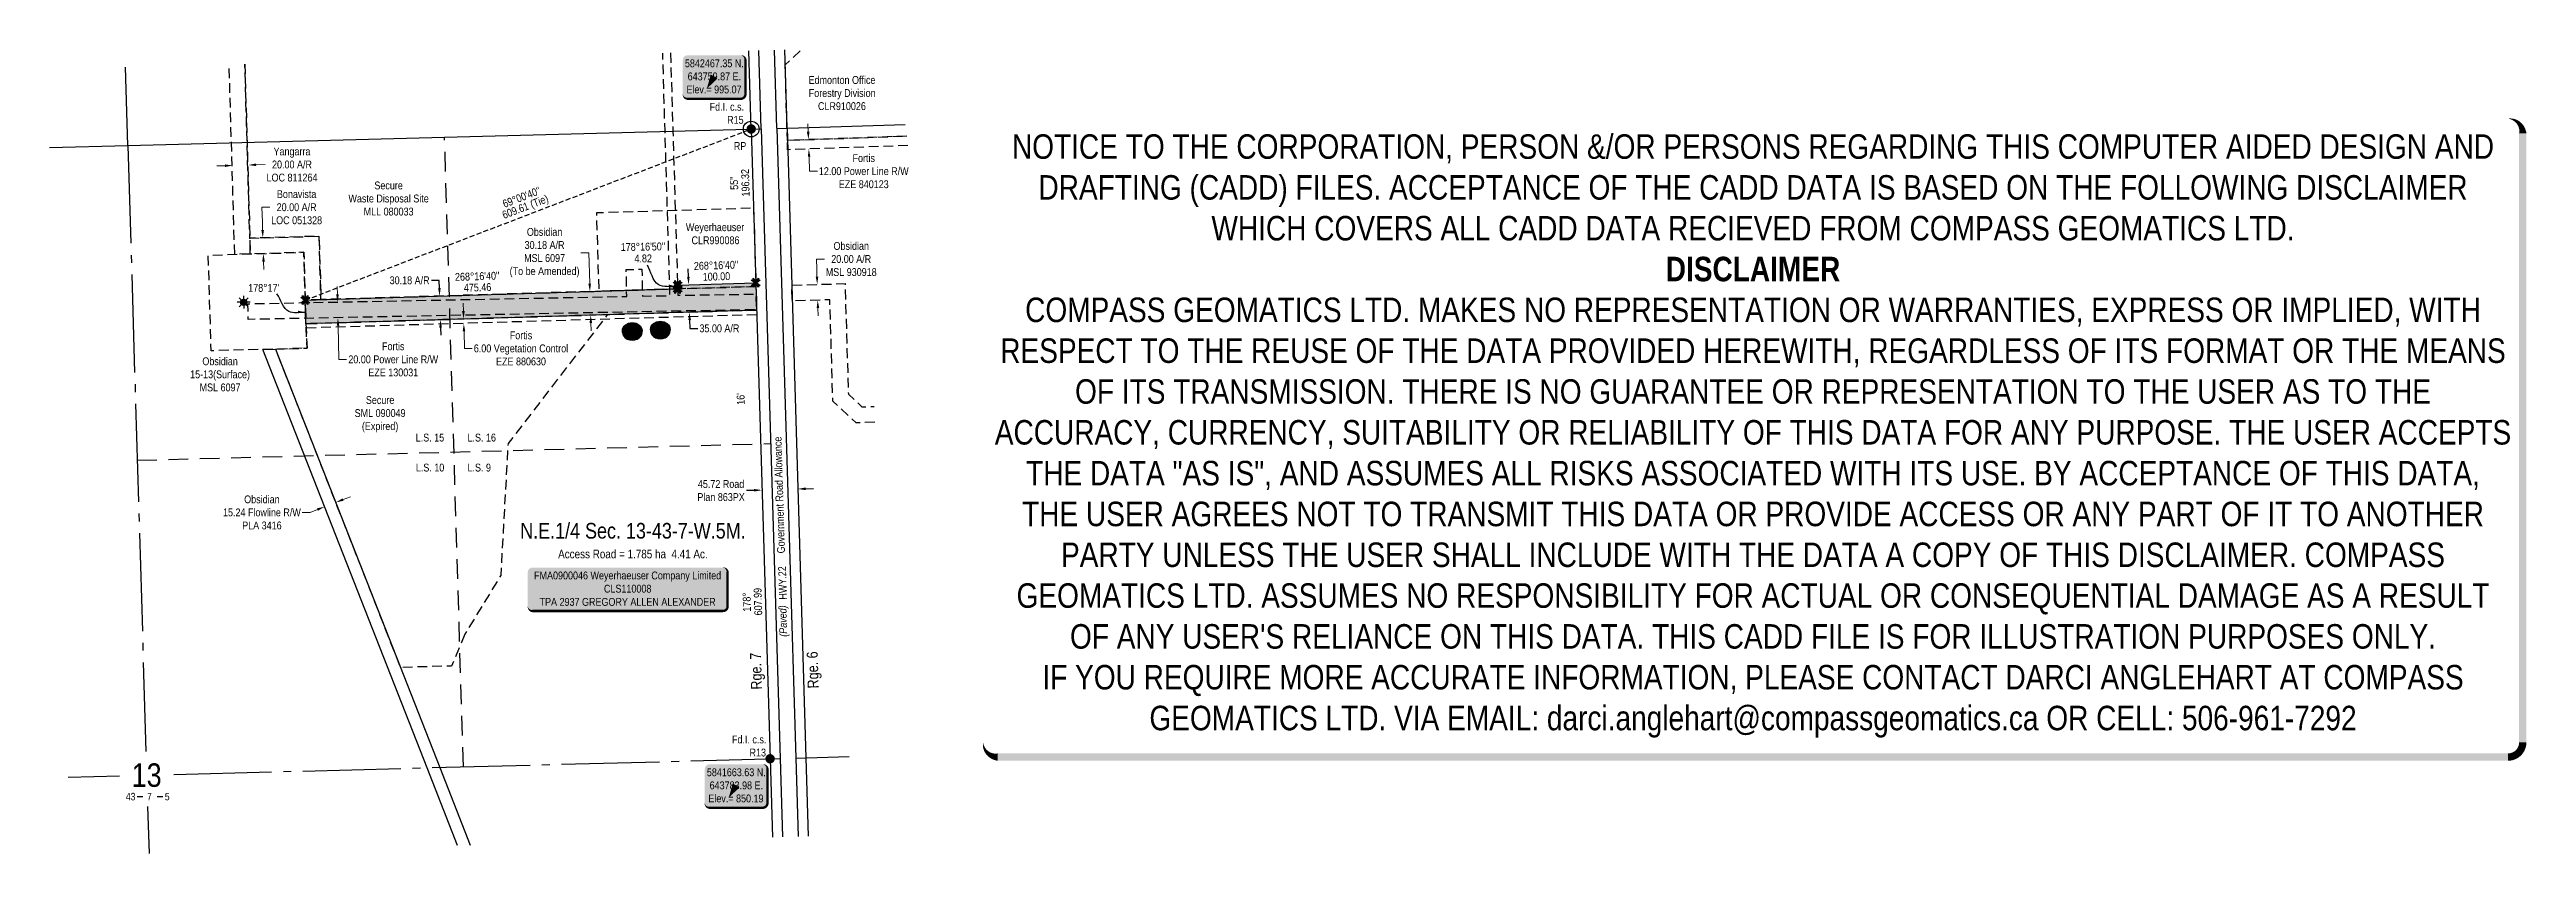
# Model space of a CAD drawing. Extents: x 642865 to 646025, y 5841543 to 5842569.
import ezdxf
from ezdxf.enums import TextEntityAlignment as Align

# ---------------------------------------------------------------- set-up
doc = ezdxf.new("R2010")
doc.units = 0
doc.header["$LTSCALE"] = 5
doc.header["$PDSIZE"] = 0.5
for name, pattern in [('foc-ACCESSROAD', [3.75, 2.5, -1.25]), ('foc-FLOWLINE', [3.75, 2.5, -1.25]), ('foc-LSD', [8, 5, -3]), ('foc-QUARTERLINE', [33, 25, -3, 2, -3]), ('foc-TIELINE', [1.875, 1.25, -0.625])]:
    doc.linetypes.add(name, pattern=pattern)
doc.layers.get('Defpoints').update_dxf_attribs({"color": 9})
for name, color, linetype in [('10', 1, 'Continuous'), ('35', 37, 'Continuous'), ('9', 3, 'Continuous'), ('AS-SURFACE IMPACT', 7, 'Continuous'), ('C-AR', 13, 'foc-ACCESSROAD'), ('C-RW', 13, 'Continuous'), ('C-SYMBOL', 7, 'Continuous'), ('C-WS', 13, 'foc-ACCESSROAD'), ('C-WS-S', 13, 'Continuous'), ('D-TXT', 6, 'Continuous'), ('DETAIL-T', 7, 'Continuous'), ('F-AR', 190, 'foc-ACCESSROAD'), ('F-EZE', 190, 'foc-FLOWLINE'), ('F-WS', 190, 'foc-ACCESSROAD'), ('L-AREAREQUIRED', 7, 'Continuous'), ('L-BD', 7, 'Continuous'), ('L-MON', 1, 'Continuous'), ('L-QSEC', 8, 'foc-QUARTERLINE'), ('L-ROAD-T', 7, 'Continuous'), ('L-SEC', 7, 'Continuous'), ('L-SECLBL', 7, 'Continuous'), ('L-SECTION-LSD', 7, 'foc-LSD'), ('L-TIE', 7, 'foc-TIELINE'), ('L-TITLEDB', 4, 'Continuous'), ('L-TITLEDB-T', 4, 'Continuous'), ('P-CROSSINGS', 250, 'Continuous'), ('P-PROPOSED', 10, 'Continuous'), ('P-PROPOSED-H', 21, 'Continuous'), ('P-TXT', 4, 'Continuous')]:
    doc.layers.add(name, color=color, linetype=linetype)
for name, color, linetype, lineweight in [('C-AR-T', 13, 'Continuous', 9), ('C-RW-T', 13, 'Continuous', 9), ('C-WS-T', 13, 'Continuous', 9), ('F-AR-T', 190, 'Continuous', 9), ('F-EZE-T', 190, 'Continuous', 9), ('F-WS-T', 190, 'Continuous', 9), ('T-TEXT', 48, 'Continuous', 18)]:
    doc.layers.add(name, color=color, linetype=linetype, lineweight=lineweight)
doc.layers.add('DISCLAIMER', color=7, linetype='Continuous', plot=False)
doc.styles.add('100L', font='ARIALN.TTF', dxfattribs={"height": 11})
doc.styles.add('175L', font='ARIALN.TTF', dxfattribs={"height": 20})
doc.styles.add('80', font='ARIALN.TTF', dxfattribs={"height": 10})
doc.styles.add('80CG', font='ARIALN.TTF', dxfattribs={"height": 10})
doc.styles.add('80L', font='ARIALN.TTF', dxfattribs={"height": 10})
doc.styles.add('80LS', font='ARIALNI.TTF', dxfattribs={"height": 10})
doc.styles.add('Crossing', font='ARIALN.TTF', dxfattribs={"height": 10})
doc.styles.add('SIMPLEX', font='ARIALN.TTF')
doc.dimstyles.new('Compass 5 000', dxfattribs={"dimscale": 5, "dimtxt": 9, "dimasz": 2, "dimexe": 0.2, "dimexo": 0.0625, "dimgap": 0.5, "dimtad": 0, "dimtih": 1, "dimtoh": 1, "dimzin": 0, "dimdsep": 46, "dimtxsty": '80CG', "dimcen": 0.1, "dimse1": 1, "dimse2": 1, "dimclrd": 256, "dimclrt": 256, "dimaunit": 1, "dimadec": 4, "dimazin": 0, "dimtfac": 0.06, "dimtofl": 0, "dimtmove": 0, "dimatfit": 1, "dimfxl": 0.2, "dimtolj": 1, "dimtzin": 0, "dimlwd": -1, "dimarcsym": 0})

# ---------------------------------------------------------------- blocks, each defined once
blk = doc.blocks.new('L-SECLBL')
at = {"layer": '9', "color": 7}
for p, q in [((-5.1, -27.8), (-12.3, -27.8)), ((20.7, -27.8), (13.5, -27.8))]:
    blk.add_line(p, q, dxfattribs=at)
at = {"layer": '10', "color": 2, "style": 'SIMPLEX'}
blk.add_attdef('SEC', text='', height=30, dxfattribs=at).set_placement((0, 0), align=Align.MIDDLE)
at = {"layer": '10', "color": 5, "style": '80L'}
blk.add_attdef('TWP', text='', height=9.5, dxfattribs=at).set_placement((-14.4, -27.4), align=Align.MIDDLE_RIGHT)
blk.add_attdef('RGE', text='', height=9.5, dxfattribs=at).set_placement((3.6, -27.4), align=Align.MIDDLE_CENTER)
blk.add_attdef('MER', text='', height=9.5, dxfattribs=at).set_placement((23.2, -27.4), align=Align.MIDDLE_LEFT)
blk = doc.blocks.new('*U595')
h = blk.add_hatch(color=255)
edge = h.paths.add_edge_path()
edge.add_line((-121.5, -28.5), (121.5, -28.5))
edge.add_arc((121.5, -22.5), 6, 270, 360)
edge.add_line((127.5, -22.5), (127.5, 21))
edge.add_arc((121.5, 21), 6, 0, 90)
edge.add_line((121.5, 27), (-121.5, 27))
edge.add_arc((-121.5, 21), 6, 90, 180)
edge.add_line((-127.5, 21), (-127.5, -22.5))
edge.add_arc((-121.5, -22.5), 6, 180, 270)
at = {"color": 44, "flags": 128}
blk.add_lwpolyline([(-121.5, -28.5, 3, 3, 0), (121.5, -28.5, 3, 3, 0.414214), (127.5, -22.5, 3, 3, 0), (127.5, 21, 3, 0, 0.414214), (121.5, 27, 0, 0, 0), (-121.5, 27, 0, 0, 0.414214), (-127.5, 21, 0, 0, 0), (-127.5, -22.5, 0, 3, 0.414214)], format="xyseb", close=True, dxfattribs=at)
at = {"color": 44, "style": '80'}
blk.add_attdef('ENTER_TEXT_001', (-36, -5), '', height=10, dxfattribs=at)
blk = doc.blocks.new('*D590')
at = {"layer": 'Defpoints', "color": 0, "transparency": 16777216}
for p in [(643396.6, 5842249.4), (643232.5, 5842226.2), (643397, 5842229.4)]:
    blk.add_point(p, dxfattribs=at)
at = {"layer": 'F-EZE-T', "transparency": 16777216}
for p, q in [((643231.9, 5842256.2), (643231.7, 5842266.2)), ((643232.7, 5842216.2), (643233.5, 5842173.3)), ((643233.5, 5842173.3), (643243.5, 5842173.3))]:
    blk.add_line(p, q, dxfattribs=at)
for points in [[(643233.6, 5842256.2), (643230.2, 5842256.2), (643232.1, 5842246.2)], [(643234.3, 5842216.2), (643231, 5842216.2), (643232.5, 5842226.2)]]:
    blk.add_solid(points, dxfattribs=at)
at = {"layer": 'F-EZE-T', "transparency": 16777216, "insert": (643303.1, 5842173.3), "char_height": 10, "attachment_point": 5, "style": '80CG'}
blk.add_mtext('\\A1;Fortis\\P20.00 Power Line R/W\\PEZE 130031', dxfattribs=at)
blk = doc.blocks.new('*D591')
at = {"layer": 'Defpoints', "color": 0, "transparency": 16777216}
for p in [(643393.1, 5842219.1), (643621.5, 5842231.9), (643621.7, 5842225.9)]:
    blk.add_point(p, dxfattribs=at)
at = {"layer": 'F-EZE-T', "transparency": 16777216}
for p, q in [((643392.6, 5842235), (643392.3, 5842245)), ((643393.4, 5842209.1), (643394, 5842187.3)), ((643394, 5842187.3), (643404, 5842187.3))]:
    blk.add_line(p, q, dxfattribs=at)
for points in [[(643394.3, 5842235.1), (643390.9, 5842235), (643392.9, 5842225)], [(643395, 5842209.1), (643391.7, 5842209), (643393.1, 5842219.1)]]:
    blk.add_solid(points, dxfattribs=at)
at = {"layer": 'F-EZE-T', "transparency": 16777216, "insert": (643466.1, 5842187.3), "char_height": 10, "attachment_point": 5, "style": '80CG'}
blk.add_mtext('\\A1;Fortis\\P6.00 Vegetation Control\\PEZE 880630', dxfattribs=at)
blk = doc.blocks.new('*D592')
at = {"layer": 'Defpoints', "color": 0, "transparency": 16777216}
for p in [(643136.7, 5842328.5), (643151.3, 5842329), (643151.9, 5842308.5)]:
    blk.add_point(p, dxfattribs=at)
at = {"layer": 'F-AR-T', "transparency": 16777216}
for p, q in [((643145.5, 5842367.5), (643135.5, 5842367.5)), ((643135.5, 5842367.5), (643136.1, 5842348.5)), ((643136.4, 5842338.5), (643136.1, 5842348.5)), ((643137.6, 5842298.1), (643137.9, 5842288.1))]:
    blk.add_line(p, q, dxfattribs=at)
for points in [[(643138.1, 5842338.6), (643134.7, 5842338.5), (643136.7, 5842328.5)], [(643139.3, 5842298.1), (643135.9, 5842298), (643137.3, 5842308.1)]]:
    blk.add_solid(points, dxfattribs=at)
at = {"layer": 'F-AR-T', "transparency": 16777216, "insert": (643179.8, 5842367.5), "char_height": 10, "attachment_point": 5, "style": '80CG'}
blk.add_mtext('\\A1;Bonavista\\P20.00 A/R\\PLOC 051328', dxfattribs=at)
blk = doc.blocks.new('*D593')
at = {"layer": 'Defpoints', "color": 0, "transparency": 16777216}
for p in [(643098.2, 5842420.8), (643099, 5842393.2), (643119, 5842393.8)]:
    blk.add_point(p, dxfattribs=at)
at = {"layer": 'F-AR-T', "transparency": 16777216}
for p, q in [((643088.2, 5842420.5), (643078.2, 5842420.2)), ((643128.2, 5842421.7), (643139.6, 5842422))]:
    blk.add_line(p, q, dxfattribs=at)
for points in [[(643088.2, 5842422.2), (643088.3, 5842418.8), (643098.2, 5842420.8)], [(643128.1, 5842423.3), (643128.2, 5842420), (643118.2, 5842421.4)]]:
    blk.add_solid(points, dxfattribs=at)
at = {"layer": 'F-AR-T', "transparency": 16777216, "insert": (643173.9, 5842422), "char_height": 10, "attachment_point": 5, "style": '80CG'}
blk.add_mtext('\\A1;Yangarra\\P20.00 A/R\\PLOC 811264', dxfattribs=at)
blk = doc.blocks.new('*D594')
at = {"layer": 'C-RW-T', "transparency": 16777216}
for p, q in [((643239.1, 5841994.5), (643248.4, 5841998.1)), ((643197, 5841978), (643187, 5841978)), ((643206.3, 5841981.6), (643197, 5841978))]:
    blk.add_line(p, q, dxfattribs=at)
for points in [[(643205.7, 5841983.2), (643206.9, 5841980.1), (643215.6, 5841985.3)], [(643238.5, 5841996), (643239.7, 5841992.9), (643229.8, 5841990.8)]]:
    blk.add_solid(points, dxfattribs=at)
at = {"layer": 'Defpoints', "color": 0, "transparency": 16777216}
for p in [(643215.6, 5841985.3), (643231.9, 5841985.5), (643217.7, 5841979.9)]:
    blk.add_point(p, dxfattribs=at)
at = {"layer": 'C-RW-T', "transparency": 16777216, "insert": (643135.5, 5841978), "char_height": 10, "attachment_point": 5, "style": '80CG'}
blk.add_mtext('\\A1;Obsidian\\P15.24 Flowline R/W\\PPLA 3416', dxfattribs=at)
blk = doc.blocks.new('*D599')
at = {"layer": 'C-AR-T', "transparency": 16777216}
for p, q in [((643853.2, 5842301.4), (643843.2, 5842301.4)), ((643843.2, 5842301.4), (643843.5, 5842289)), ((643843.8, 5842279), (643843.5, 5842289)), ((643845, 5842239), (643845.3, 5842229))]:
    blk.add_line(p, q, dxfattribs=at)
for points in [[(643845.5, 5842279), (643842.2, 5842278.9), (643844.1, 5842269)], [(643846.7, 5842239), (643843.4, 5842238.9), (643844.7, 5842249)]]:
    blk.add_solid(points, dxfattribs=at)
at = {"layer": 'Defpoints', "color": 0, "transparency": 16777216}
for p in [(643844.1, 5842269), (643846.3, 5842269), (643846.9, 5842249)]:
    blk.add_point(p, dxfattribs=at)
at = {"layer": 'C-AR-T', "transparency": 16777216, "insert": (643887.5, 5842301.4), "char_height": 10, "attachment_point": 5, "style": '80CG'}
blk.add_mtext('\\A1;Obsidian\\P20.00 A/R\\PMSL 930918', dxfattribs=at)
blk = doc.blocks.new('*D600')
at = {"layer": 'Defpoints', "color": 0, "transparency": 16777216}
for p in [(643833.4, 5842442), (643879, 5842455.6), (643879.4, 5842443.6)]:
    blk.add_point(p, dxfattribs=at)
at = {"layer": 'F-EZE-T', "transparency": 16777216}
for p, q in [((643832.6, 5842463.9), (643832.2, 5842473.9)), ((643833.7, 5842432), (643834.4, 5842413.5)), ((643834.4, 5842413.5), (643844.4, 5842413.5))]:
    blk.add_line(p, q, dxfattribs=at)
for points in [[(643834.3, 5842464), (643830.9, 5842463.9), (643832.9, 5842454)], [(643835.4, 5842432), (643832.1, 5842431.9), (643833.4, 5842442)]]:
    blk.add_solid(points, dxfattribs=at)
at = {"layer": 'F-EZE-T', "transparency": 16777216, "insert": (643903.5, 5842413.5), "char_height": 10, "attachment_point": 5, "style": '80CG'}
blk.add_mtext('\\A1;Fortis\\P12.00 Power Line R/W\\PEZE 840123', dxfattribs=at)
blk = doc.blocks.new('xing2')
h = blk.add_hatch(color=50)
h.dxf.hatch_style = 1
edge = h.paths.add_edge_path()
edge.add_ellipse((0, 0), major_axis=(-12.5, 0), ratio=0.816297, start_angle=0, end_angle=360)
h = blk.add_hatch(color=250)
h.dxf.hatch_style = 1
edge = h.paths.add_edge_path()
edge.add_ellipse((0, -2), major_axis=(-12.5, 0), ratio=0.816297, start_angle=0, end_angle=180)
edge.add_line((12.5, -2), (12.5, 0))
edge.add_ellipse((0, 0), major_axis=(-12.5, 0), ratio=0.816297, start_angle=0, end_angle=180, ccw=False)
edge.add_line((-12.5, 0), (-12.5, -2))
at = {"color": 250}
blk.add_ellipse((0, 0), major_axis=(-12.5, 0), ratio=0.816297, dxfattribs=at)
blk.add_ellipse((0, -2), major_axis=(-12.5, 0), ratio=0.816297, start_param=0, end_param=3.141593, dxfattribs=at)
at = {"color": 250, "style": 'Crossing'}
blk.add_attdef('CROSSING', text='', height=9, dxfattribs=at).set_placement((0.1, 0), align=Align.MIDDLE_CENTER)
at = {"color": 250, "style": 'Crossing', "flags": 1}
for tag, p in [('DESCRIPTION', (0.1, -25.8)), ('OWNER', (0.1, -12.5)), ('LOCATION', (0.1, -39.3)), ('DWG_REF', (0.1, -52.8))]:
    blk.add_attdef(tag, text='', height=9, dxfattribs=at).set_placement(p, align=Align.MIDDLE_CENTER)
blk = doc.blocks.new('*D601')
at = {"layer": 'Defpoints', "color": 0, "transparency": 16777216}
for p in [(643694.5, 5842269.1), (643681, 5842233.7), (643695.5, 5842234.1)]:
    blk.add_point(p, dxfattribs=at)
at = {"layer": 'P-TXT', "transparency": 16777216}
for p, q in [((643679.7, 5842278.7), (643679.4, 5842288.7)), ((643681.3, 5842223.7), (643681.7, 5842212.9)), ((643681.7, 5842212.9), (643691.7, 5842212.9))]:
    blk.add_line(p, q, dxfattribs=at)
for points in [[(643681.3, 5842278.7), (643678, 5842278.6), (643680, 5842268.7)], [(643683, 5842223.8), (643679.7, 5842223.7), (643681, 5842233.7)]]:
    blk.add_solid(points, dxfattribs=at)
at = {"layer": 'P-TXT', "transparency": 16777216, "insert": (643719.3, 5842212.9), "char_height": 10, "attachment_point": 5, "style": '80CG'}
blk.add_mtext('\\A1;35.00 A/R', dxfattribs=at)
blk = doc.blocks.new('GAS')
h = blk.add_hatch(color=255)
h.dxf.hatch_style = 1
edge = h.paths.add_edge_path()
edge.add_arc((0, 0), 0.9, 0, 360)
for p, q in [((-0.81, 0), (-1.62, 0)), ((-0.57, 0.57), (-1.14, 1.14)), ((0, 0.81), (0, 1.62)), ((0.57, 0.57), (1.14, 1.14)), ((1.62, 0), (0.81, 0)), ((-0.57, -0.57), (-1.14, -1.14)), ((0, -0.81), (0, -1.62)), ((1.14, -1.14), (0.57, -0.57))]:
    blk.add_line(p, q)
blk.add_circle((0, 0), 0.8)
blk = doc.blocks.new('*U611')
h = blk.add_hatch(color=254)
edge = h.paths.add_edge_path()
edge.add_line((-34, -28.5), (34, -28.5))
edge.add_arc((34, -22.5), 6, 270, 360)
edge.add_line((40, -22.5), (40, 21))
edge.add_arc((34, 21), 6, 0, 90)
edge.add_line((34, 27), (-34, 27))
edge.add_arc((-34, 21), 6, 90, 180)
edge.add_line((-40, 21), (-40, -22.5))
edge.add_arc((-34, -22.5), 6, 180, 270)
at = {"color": 1, "flags": 128}
blk.add_lwpolyline([(-34, -28.5, 3, 3, 0), (34, -28.5, 3, 3, 0.414214), (40, -22.5, 3, 3, 0), (40, 21, 3, 0, 0.414214), (34, 27, 0, 0, 0), (-34, 27, 0, 0, 0.414214), (-40, 21, 0, 0, 0), (-40, -22.5, 0, 3, 0.414214)], format="xyseb", close=True, dxfattribs=at)
blk.add_lwpolyline([(-9.3, -15.6, 0, 10, 0), (0, 0, 5, 5, 0)], format="xyseb", dxfattribs=at)
at = {"color": 1, "style": '80'}
blk.add_attdef('ENTER_TEXT_001', (-36, -5), '', height=10, dxfattribs=at)
blk = doc.blocks.new('*U612')
at = {"layer": '35', "color": 3}
blk.add_circle((0, 0), 10, dxfattribs=at)
at = {"layer": '35', "color": 3, "style": '80'}
blk.add_attdef('RP_001', (-22.2, -26.7), '', height=10, dxfattribs=at)
blk = doc.blocks.new('fdia')
at = {"color": 255, "const_width": 1}
blk.add_lwpolyline([(-0.5, 0, 1), (0.5, 0, 1)], format="xyb", close=True, dxfattribs=at)
blk = doc.blocks.new('Fdiaa')
blk.add_blockref('fdia', (0, 0))
blk = doc.blocks.new('fdib')
at = {"color": 1, "const_width": 1.6}
blk.add_lwpolyline([(-0.4, 0, 1), (0.4, 0, 1)], format="xyb", close=True, dxfattribs=at)
at = {"color": 1}
blk.add_circle((0, 0), 0.8, dxfattribs=at)
blk = doc.blocks.new('Fdibb')
blk.add_blockref('fdib', (0, 0))
blk = doc.blocks.new('fdicc')
for name in ['Fdibb', 'Fdiaa']:
    blk.add_blockref(name, (0, 0))
blk = doc.blocks.new('FDI')
blk.add_blockref('fdicc', (0, 0))
blk = doc.blocks.new('*D613')
at = {"layer": 'Defpoints', "color": 0, "transparency": 16777216}
for p in [(643773.5, 5842013), (643773.7, 5842006.5), (643819.2, 5842014.4)]:
    blk.add_point(p, dxfattribs=at)
at = {"layer": 'L-TITLEDB-T', "transparency": 16777216}
for p, q in [((643763.7, 5842006.2), (643753.7, 5842005.9)), ((643829.4, 5842008.2), (643839.4, 5842008.5))]:
    blk.add_line(p, q, dxfattribs=at)
for points in [[(643763.6, 5842007.9), (643763.7, 5842004.6), (643773.7, 5842006.5)], [(643829.3, 5842009.9), (643829.4, 5842006.5), (643819.4, 5842007.9)]]:
    blk.add_solid(points, dxfattribs=at)
at = {"layer": 'L-TITLEDB-T', "transparency": 16777216, "insert": (643721.4, 5842005.9), "char_height": 10, "attachment_point": 5, "style": '80CG'}
blk.add_mtext('\\A1;45.72 Road\\PPlan 863PX', dxfattribs=at)
blk = doc.blocks.new('TEMP')
h = blk.add_hatch(color=255)
h.dxf.hatch_style = 1
h.paths.add_polyline_path([(0, 0.25), (-0.67, 1.15), (-0.67, 0.67), (-1.15, 0.67), (-0.25, 0), (-1.15, -0.67), (-0.67, -0.67), (-0.67, -1.15), (0, -0.25), (0.67, -1.15), (0.67, -0.67), (1.15, -0.67), (0.25, 0), (1.15, 0.67), (0.67, 0.67), (0.67, 1.15)])
h.paths.add_polyline_path([(0.57, 0.85), (0.57, 0.57), (0.85, 0.57), (0.08, 0), (0.85, -0.57), (0.57, -0.57), (0.57, -0.85), (0, -0.08), (-0.57, -0.85), (-0.57, -0.57), (-0.85, -0.57), (-0.08, 0), (-0.85, 0.57), (-0.57, 0.57), (-0.57, 0.85), (0, 0.08)], flags=16)
h = blk.add_hatch(color=1)
h.dxf.hatch_style = 1
h.paths.add_polyline_path([(0, 0.08), (-0.57, 0.85), (-0.57, 0.57), (-0.85, 0.57), (-0.08, 0), (-0.85, -0.57), (-0.57, -0.57), (-0.57, -0.85), (0, -0.08), (0.57, -0.85), (0.57, -0.57), (0.85, -0.57), (0.08, 0), (0.85, 0.57), (0.57, 0.57), (0.57, 0.85)])
at = {"color": 1}
for p, q in [((-0.08, 0), (0.08, 0)), ((0, 0.08), (0, -0.08))]:
    blk.add_line(p, q, dxfattribs=at)
at = {"color": 255, "flags": 128}
blk.add_lwpolyline([(-0.25, 0), (-1.15, 0.67), (-0.67, 0.67), (-0.67, 1.15), (0, 0.25), (0.67, 1.15), (0.67, 0.67), (1.15, 0.67), (0.25, 0), (1.15, -0.67), (0.67, -0.67), (0.67, -1.15), (0, -0.25), (-0.67, -1.15), (-0.67, -0.67), (-1.15, -0.67)], close=True, dxfattribs=at)
at = {"color": 1, "flags": 128}
blk.add_lwpolyline([(-0.08, 0), (-0.85, 0.57), (-0.57, 0.57), (-0.57, 0.85), (0, 0.08), (0.57, 0.85), (0.57, 0.57), (0.85, 0.57), (0.08, 0), (0.85, -0.57), (0.57, -0.57), (0.57, -0.85), (0, -0.08), (-0.57, -0.85), (-0.57, -0.57), (-0.85, -0.57)], close=True, dxfattribs=at)
blk = doc.blocks.new('*D620')
at = {"layer": 'Defpoints', "color": 0, "transparency": 16777216}
for p in [(643353.2, 5842253.9), (643362.3, 5842254.2), (643354.1, 5842223.8)]:
    blk.add_point(p, dxfattribs=at)
at = {"layer": 'P-TXT', "transparency": 16777216}
for p, q in [((643361.7, 5842274.2), (643351.7, 5842274.2)), ((643362, 5842264.2), (643361.7, 5842274.2)), ((643363.5, 5842214.1), (643363.8, 5842204.1))]:
    blk.add_line(p, q, dxfattribs=at)
for points in [[(643363.6, 5842264.3), (643360.3, 5842264.2), (643362.3, 5842254.2)], [(643365.2, 5842214.1), (643361.8, 5842214), (643363.2, 5842224)]]:
    blk.add_solid(points, dxfattribs=at)
at = {"layer": 'P-TXT', "transparency": 16777216, "insert": (643324, 5842274.2), "char_height": 10, "attachment_point": 5, "style": '80CG'}
blk.add_mtext('\\A1;30.18 A/R', dxfattribs=at)
blk = doc.blocks.new('*D621')
at = {"layer": 'C-WS-T', "transparency": 16777216}
for p, q in [((643552.6, 5842309.5), (643542.6, 5842309.5)), ((643553.8, 5842270), (643552.6, 5842309.5)), ((643555.3, 5842219.8), (643555.6, 5842209.8))]:
    blk.add_line(p, q, dxfattribs=at)
for points in [[(643555.4, 5842270), (643552.1, 5842269.9), (643554.1, 5842260)], [(643556.9, 5842219.9), (643553.6, 5842219.8), (643555, 5842229.8)]]:
    blk.add_solid(points, dxfattribs=at)
at = {"layer": 'Defpoints', "color": 0, "transparency": 16777216}
for p in [(643539.6, 5842259.5), (643554.1, 5842260), (643540.5, 5842229.4)]:
    blk.add_point(p, dxfattribs=at)
at = {"layer": 'C-WS-T', "transparency": 16777216, "insert": (643496.2, 5842309.5), "char_height": 10, "attachment_point": 5, "style": '80CG'}
blk.add_mtext('\\A1;Obsidian\\P30.18 A/R\\PMSL 6097\\P(To be Amended)', dxfattribs=at)
blk = doc.blocks.new('Disclaimer_Legal')
at = {"layer": 'DISCLAIMER', "color": 254, "flags": 128}
blk.add_lwpolyline([(-3613, -1105, 37.5, 37.5, 0), (4096, -1105, 37.5, 37.5, 0.414214), (4171, -1030, 37.5, 37.5, 0), (4171, 2079, 37.5, 0, 0.414214), (4096, 2154, 0, 0, 0), (-3613, 2154, 0, 0, 0.414214), (-3688, 2079, 0, 0, 0), (-3688, -1030, 0, 37.5, 0.414214)], format="xyseb", close=True, dxfattribs=at)
at = {"layer": 'DISCLAIMER', "color": 254, "insert": (242, 534), "char_height": 125, "width": 7717.57, "attachment_point": 5, "style": '80'}
blk.add_mtext('NOTICE TO THE CORPORATION, PERSON &/OR PERSONS REGARDING THIS COMPUTER AIDED DESIGN AND DRAFTING (CADD) FILES. ACCEPTANCE OF THE CADD DATA IS BASED ON THE FOLLOWING DISCLAIMER WHICH COVERS ALL CADD DATA RECIEVED FROM COMPASS GEOMATICS LTD.\\P{\\fArial Narrow|b1|i0|c0|p34;DISCLAIMER}\\PCOMPASS GEOMATICS LTD. MAKES NO REPRESENTATION OR WARRANTIES, EXPRESS OR IMPLIED, WITH RESPECT TO THE REUSE OF THE DATA PROVIDED HEREWITH, REGARDLESS OF ITS FORMAT OR THE MEANS OF ITS TRANSMISSION. THERE IS NO GUARANTEE OR REPRESENTATION TO THE USER AS TO THE ACCURACY, CURRENCY, SUITABILITY OR RELIABILITY OF THIS DATA FOR ANY PURPOSE. THE USER ACCEPTS THE DATA "AS IS", AND ASSUMES ALL RISKS ASSOCIATED WITH ITS USE. BY ACCEPTANCE OF THIS DATA, THE USER AGREES NOT TO TRANSMIT THIS DATA OR PROVIDE ACCESS OR ANY PART OF IT TO ANOTHER PARTY UNLESS THE USER SHALL INCLUDE WITH THE DATA A COPY OF THIS DISCLAIMER. COMPASS GEOMATICS LTD. ASSUMES NO RESPONSIBILITY FOR ACTUAL OR CONSEQUENTIAL DAMAGE AS A RESULT OF ANY USER\'S RELIANCE ON THIS DATA. THIS CADD FILE IS FOR ILLUSTRATION PURPOSES ONLY.\\PIF YOU REQUIRE MORE ACCURATE INFORMATION, PLEASE CONTACT DARCI ANGLEHART AT COMPASS GEOMATICS LTD. VIA EMAIL: darci.anglehart@compassgeomatics.ca OR CELL: 506-961-7292', dxfattribs=at)

msp = doc.modelspace()

# ---------------------------------------------------------------- hatches: boundary and pattern name
at = {"layer": 'P-PROPOSED-H'}
h = msp.add_hatch(color=256, dxfattribs=at)
h.dxf.hatch_style = 1
h.paths.add_polyline_path([(643765.755, 5842271.161), (643766.804, 5842236.187), (643191.762, 5842218.894), (643190.855, 5842249.051), (643665.976, 5842263.34), (643665.831, 5842268.156)])

# ---------------------------------------------------------------- linework, layer by layer
at = {"layer": 'C-AR', "flags": 128}
msp.add_lwpolyline([(643917.466, 5842093.258), (643893.604, 5842092.37), (643864.076, 5842119.976), (643860.185, 5842249.444), (643812.177, 5842248.001), (643811.577, 5842267.996), (643879.574, 5842270.036), (643883.817, 5842128.9), (643901.18, 5842112.667), (643916.722, 5842113.245)], dxfattribs=at)
msp.add_lwpolyline([(643190.855, 5842249.051), (643665.976, 5842263.34), (643765.899, 5842266.338), (643766.804, 5842236.187), (643191.762, 5842218.894)], close=True, dxfattribs=at)
at = {"layer": 'C-RW'}
msp.add_lwpolyline([(643385.194, 5841553.059), (643346.33, 5841652.099), (643136.829, 5842186.008), (643153.022, 5842186.492), (643362.546, 5841652.52), (643401.409, 5841553.483)], dxfattribs=at)
at = {"layer": 'C-WS', "flags": 128}
msp.add_lwpolyline([(643191.762, 5842218.894), (643191.928, 5842213.363), (643193.097, 5842187.692), (643153.022, 5842186.492), (643136.829, 5842186.008), (643070.746, 5842184.355), (643067.078, 5842306.299), (643105.81, 5842307.466), (643121.054, 5842307.923), (643189.023, 5842309.968), (643190.84, 5842249.546)], close=True, dxfattribs=at)
at = {"layer": 'F-AR', "flags": 128}
msp.add_lwpolyline([(643113.688, 5842550.305), (643116.593, 5842450.4), (643120.13, 5842328.382), (643120.725, 5842307.91), (643105.482, 5842307.454), (643100.758, 5842307.314), (643096.599, 5842450.144), (643093.698, 5842549.785)], dxfattribs=at)
msp.add_lwpolyline([(643210.841, 5842249.652), (643190.855, 5842249.051), (643189.023, 5842309.968), (643120.725, 5842307.91), (643120.161, 5842327.9), (643208.408, 5842330.554), (643210.841, 5842249.652)], close=True, dxfattribs=at)
at = {"layer": 'F-EZE', "flags": 128}
for points in [[(643656.821, 5842564.423), (643659.933, 5842464.596), (643662.962, 5842363.716), (643665.976, 5842263.34), (643666.223, 5842255.088), (643765.783, 5842256.689), (643766.386, 5842236.707), (643657.332, 5842234.81), (643601.415, 5842233.723), (643118.005, 5842224.327), (643117.616, 5842244.324), (643601.026, 5842253.721), (643600.867, 5842261.909), (643600.359, 5842288.056), (643620.356, 5842288.445), (643620.86, 5842262.513), (643621.024, 5842254.109), (643656.232, 5842254.74), (643655.983, 5842263.039), (643652.97, 5842363.415), (643649.936, 5842464.449), (643646.942, 5842564.166)], [(643959.726, 5842446.272), (643806.391, 5842440.869), (643806.03, 5842452.874), (643958.27, 5842458.239)]]:
    msp.add_lwpolyline(points, dxfattribs=at)
msp.add_lwpolyline([(643766.981, 5842230.269), (643191.928, 5842213.363), (643191.762, 5842218.894), (643576.632, 5842230.558), (643766.801, 5842236.282), (643766.981, 5842230.269)], close=True, dxfattribs=at)
at = {"layer": 'F-WS', "flags": 128}
for points in [[(643656.941, 5842564.426), (643659.939, 5842464.471), (643662.962, 5842363.716), (643665.976, 5842263.34), (643210.841, 5842249.652), (643208.408, 5842330.554), (643120.161, 5842327.9), (643116.593, 5842450.4), (643113.683, 5842550.305)], [(643958.27, 5842458.237), (643806.03, 5842452.874), (643803.141, 5842549.183), (643824.428, 5842568.78)]]:
    msp.add_lwpolyline(points, dxfattribs=at)
for points in [[(643600.3, 5842261.365), (643565.799, 5842260.327), (643562.788, 5842360.703), (643652.795, 5842363.41), (643662.697, 5842363.708), (643762.888, 5842366.705), (643765.899, 5842266.338), (643665.976, 5842263.34), (643600.3, 5842261.365)], [(643394.448, 5841822.558), (643377.622, 5841782.012), (643312.442, 5841780.202), (643153.022, 5842186.492), (643193.097, 5842187.692), (643191.928, 5842213.363), (643191.762, 5842218.894), (643576.632, 5842230.558), (643571.881, 5842224.409), (643449.575, 5842066.017), (643440.221, 5841897.659), (643394.448, 5841822.558)]]:
    msp.add_lwpolyline(points, close=True, dxfattribs=at)
at = {"layer": 'L-QSEC'}
for p, q in [((642964.482, 5842446.393), (642961.496, 5842546.349)), ((642964.482, 5842446.393), (642987.562, 5841672.789)), ((642888.473, 5841640.198), (642953.698, 5841641.896)), ((643022.957, 5841643.699), (643796.773, 5841663.962)), ((643816.877, 5841664.614), (643884.823, 5841666.681)), ((642989.65, 5841602.821), (642991.441, 5841542.777))]:
    msp.add_line(p, q, dxfattribs=at)
at = {"layer": 'L-SEC'}
for p, q in [((643772.66, 5842467.729), (643769.671, 5842567.357)), ((643792.765, 5842468.332), (643789.778, 5842567.879)), ((642964.482, 5842446.393), (643772.661, 5842467.682)), ((643792.97, 5842468.03), (643956.463, 5842473.097)), ((642864.514, 5842443.796), (642964.482, 5842446.393)), ((643796.772, 5841664.011), (643799.768, 5841563.886)), ((643816.877, 5841664.614), (643819.875, 5841564.411))]:
    msp.add_line(p, q, dxfattribs=at)
at = {"layer": 'L-SECTION-LSD'}
for p, q in [((643392.615, 5841653.381), (643368.571, 5842457.061)), ((642976.47, 5842044.597), (643784.717, 5842065.822))]:
    msp.add_line(p, q, dxfattribs=at)
at = {"layer": 'L-TITLEDB'}
for p, q in [((643805.555, 5842468.716), (643802.57, 5842568.212)), ((643805.555, 5842468.716), (643829.667, 5841664.998)), ((643783.981, 5841663.628), (643786.976, 5841563.552)), ((643829.667, 5841664.997), (643832.667, 5841564.745))]:
    msp.add_line(p, q, dxfattribs=at)
at = {"layer": 'P-PROPOSED'}
msp.add_lwpolyline([(643765.755, 5842271.161), (643766.804, 5842236.187), (643191.762, 5842218.894), (643190.855, 5842249.051), (643665.976, 5842263.34), (643665.831, 5842268.156)], close=True, dxfattribs=at)

# ---------------------------------------------------------------- block references
at = {"xscale": 0.25, "yscale": 0.25, "zscale": 0.25}
msp.add_blockref('Disclaimer_Legal', (644977.699, 5841942.072), dxfattribs=at)
at = {"layer": 'AS-SURFACE IMPACT'}
ref = msp.add_blockref('*U595', (643602.274, 5841880.723), dxfattribs=at)
ref.add_attrib('ENTER_TEXT_001', 'FMA0900046 Weyerhaeuser Company Limited', (643482.82, 5841892.564), dxfattribs={"layer": '0', "color": 44, "height": 10, "style": '80'})
ref.add_attrib('ENTER_TEXT_002', 'CLS110008', (643572.008, 5841875.72), dxfattribs={"layer": '0', "color": 44, "height": 10, "style": '80'})
ref.add_attrib('ENTER_TEXT_003', 'TPA 2937 GREGORY ALLEN ALEXANDER', (643489.846, 5841858.876), dxfattribs={"layer": '0', "color": 44, "height": 10, "style": '80'})
at = {"layer": 'C-WS-S', "color": 5, "xscale": 4.998515000000002, "yscale": 4.998515000000002, "zscale": 4.998515000000002}
msp.add_blockref('GAS', (643112.24, 5842246.269), dxfattribs=at)
at = {"layer": 'DETAIL-T', "color": 2, "linetype": 'Continuous'}
ref = msp.add_blockref('*U611', (643712.579, 5842534.436), dxfattribs=dict(at, xscale=0.99970852, yscale=0.99970852, zscale=0.99970852))
ref.add_attrib('ENTER_TEXT_001', '5842467.35 N.', (643675.271, 5842546.204), dxfattribs={"layer": '0', "color": 1, "height": 9.99709, "style": '80'})
ref.add_attrib('ENTER_TEXT_002', '643759.87 E.', (643678.793, 5842529.502), dxfattribs={"layer": '0', "color": 1, "height": 9.99709, "style": '80'})
ref.add_attrib('ENTER_TEXT_003', 'Elev.= 995.07', (643677.214, 5842512.799), dxfattribs={"layer": '0', "color": 1, "height": 9.99709, "style": '80'})
ref = msp.add_blockref('*U611', (643740.598, 5841629.64), dxfattribs=dict(at, xscale=0.99970852, yscale=0.99970852, zscale=0.99970852))
ref.add_attrib('ENTER_TEXT_001', '5841663.63 N.', (643703.29, 5841641.409), dxfattribs={"layer": '0', "color": 1, "height": 9.99709, "style": '80'})
ref.add_attrib('ENTER_TEXT_002', '643783.98 E.', (643706.812, 5841624.707), dxfattribs={"layer": '0', "color": 1, "height": 9.99709, "style": '80'})
ref.add_attrib('ENTER_TEXT_003', 'Elev.= 850.19', (643705.22, 5841608.004), dxfattribs={"layer": '0', "color": 1, "height": 9.99709, "style": '80'})
at = {"layer": 'L-MON', "xscale": 4.9985426, "yscale": 4.9985426, "zscale": 4.9985426}
for p in [(643665.831, 5842268.156), (643665.976, 5842263.34), (643765.755, 5842271.161), (643190.855, 5842249.051)]:
    msp.add_blockref('TEMP', p, dxfattribs=at)
at = {"layer": 'L-SECLBL'}
msp.add_blockref('L-SECLBL', (642988.457, 5841642.801), dxfattribs=at).add_auto_attribs({'SEC': '13', 'TWP': '43', 'RGE': '7', 'MER': '5'})
at = {"layer": 'P-CROSSINGS', "xscale": 0.9997030000000002, "yscale": 0.9997030000000002, "zscale": 0.9997030000000002}
for p, values in [((643608.048, 5842209.96), {'CROSSING': 'X2'}), ((643643.92, 5842211.735), {'CROSSING': 'X1'})]:
    msp.add_blockref('xing2', p, dxfattribs=at).add_auto_attribs(values)

# ---------------------------------------------------------------- texts
at = {"layer": 'C-SYMBOL', "color": 3, "style": '175L'}
msp.add_text('N.E.1/4 Sec. 13-43-7-W.5M.', height=19.99406, dxfattribs=at).set_placement((643608.938, 5841938.646), align=Align.BOTTOM_CENTER)
at = {"layer": 'C-WS-T', "insert": (643082.118, 5842154.183), "char_height": 10, "attachment_point": 5, "style": '80CG'}
msp.add_mtext('\\A1;Obsidian\\P15-13(Surface)\\PMSL 6097', dxfattribs=at)
at = {"layer": 'D-TXT', "color": 3, "char_height": 13.9959, "attachment_point": 1, "rotation": 91.67077, "style": '80L'}
for s, width, insert in [('Rge. 7', 73.73376, (643759.686, 5841751.719)), ('Rge. 6', 63.84248, (643831.976, 5841753.168))]:
    msp.add_mtext_dynamic_manual_height_columns(s, width=width, gutter_width=47.486, heights=[0], dxfattribs=dict(at, insert=insert))
at = {"layer": 'F-WS-T', "char_height": 10, "attachment_point": 1, "rotation": 0.00492, "style": '100L'}
for s, width, insert in [('\\pi4.7372;Edmonton Office \\P\\pi4.9384;Forestry Division \\P\\pi16.685;CLR910026', 93.41019, (643828.362, 5842534.892)), ('\\pi11.359;Weyerhaeuser  \\P\\pi18.586;CLR990086', 97.21331, (643665.167, 5842347.009))]:
    msp.add_mtext_dynamic_manual_height_columns(s, width=width, gutter_width=54.984, heights=[0], dxfattribs=dict(at, insert=insert))
at = {"layer": 'F-WS-T', "char_height": 10, "attachment_point": 5, "style": '80CG'}
for s, insert in [('\\A1;Secure\\PWaste Disposal Site\\PMLL 080033', (643297.175, 5842378.586)), ('\\A1;Secure\\PSML 090049\\P(Expired)', (643286.334, 5842103.314))]:
    msp.add_mtext(s, dxfattribs=dict(at, insert=insert))
at = {"layer": 'L-AREAREQUIRED', "color": 5, "style": '100L'}
msp.add_text('Access Road = 1.785 ha  4.41 Ac.', height=10.99673, dxfattribs=at).set_placement((643608.938, 5841916.153), align=Align.BOTTOM_CENTER)
at = {"layer": 'L-BD', "style": '80L'}
for s, height, rotation, p in [("55''", 9.9971, 91.7184, (643738.187, 5842398.296)), ('196.32', 9.9971, 91.7184, (643752.426, 5842398.723)), ('609.61 (Tie)', 9.99709, 20.9886, (643471.96, 5842367.065)), ("69°00'40''", 9.9971, 20.9886, (643466.858, 5842380.366)), ("178°16'50''", 9.99703, 0.899479, (643621.774, 5842317.135)), ('4.82', 9.997, 0.899479, (643622.009, 5842302.141)), ("268°16'40''", 9.99709, 1.7226, (643410.253, 5842279.403)), ('475.46', 9.9971, 1.7226, (643410.682, 5842265.164)), ("268°16'40''", 9.99709, 1.7226, (643715.079, 5842293.391)), ('100.00', 9.9971, 1.7226, (643715.507, 5842279.152)), ("16'", 9.9971, 91.7184, (643746.452, 5842122.807)), ('178°', 9.9971, 91.7184, (643754.224, 5841863.727)), ('607.99', 9.9971, 91.7184, (643768.464, 5841864.154))]:
    msp.add_text(s, height=height, rotation=rotation, dxfattribs=at).set_placement(p, align=Align.MIDDLE)
msp.add_text("178°17'", height=9.9971, dxfattribs=at).set_placement((643137.847, 5842264.627), align=Align.MIDDLE)
at = {"layer": 'L-ROAD-T', "style": '80L'}
for s, p in [('Government Road Allowance', (643795.719, 5842000.212)), ('HWY.22', (643799.832, 5841888.04))]:
    msp.add_text(s, height=10, rotation=91.718282, dxfattribs=at).set_placement(p, align=Align.MIDDLE_CENTER)
at = {"layer": 'T-TEXT', "style": '80LS'}
msp.add_text('(Paved)', height=10, rotation=91.713362, dxfattribs=at).set_placement((643800.3, 5841839.383), align=Align.MIDDLE_CENTER)

# ---------------------------------------------------------------- dimensions: what is measured, and where the dimension line sits
at = {"layer": 'C-AR-T'}
dim = msp.add_linear_dim(base=(643844.133, 5842268.97), p1=(643846.879, 5842249.044), p2=(643846.278, 5842269.034), angle=91.722602, text='Obsidian\\P20.00 A/R\\PMSL 930918', dimstyle='Compass 5 000', override={"dimtmove": 1}, dxfattribs=at)
dim.commit()
dim.dimension.update_dxf_attribs({"geometry": '*D599', "text_midpoint": (643854.688, 5842301.432), "dimtype": 161})
at = {"layer": 'C-RW-T'}
dim = msp.add_aligned_dim(p1=(643231.902, 5841985.462), p2=(643217.706, 5841979.892), distance=-5.772, text='Obsidian\\P15.24 Flowline R/W\\PPLA 3416', dimstyle='Compass 5 000', dxfattribs=at)
dim.commit()
dim.dimension.update_dxf_attribs({"geometry": '*D594', "text_midpoint": (643135.486, 5841977.96)})
at = {"layer": 'C-WS-T'}
dim = msp.add_linear_dim(base=(643554.062, 5842259.974), p1=(643540.468, 5842229.381), p2=(643539.561, 5842259.538), angle=91.722591, text='Obsidian\\P30.18 A/R\\PMSL 6097\\P(To be Amended)', dimstyle='Compass 5 000', dxfattribs=at)
dim.commit()
dim.dimension.update_dxf_attribs({"geometry": '*D621', "text_midpoint": (643496.19, 5842309.548), "dimtype": 161})
at = {"layer": 'F-AR-T'}
dim = msp.add_linear_dim(base=(643098.2, 5842420.796), p1=(643118.977, 5842393.76), p2=(643099.004, 5842393.179), angle=181.66769, text='Yangarra\\P20.00 A/R\\PLOC 811264', dimstyle='Compass 5 000', dxfattribs=at)
dim.commit()
dim.dimension.update_dxf_attribs({"geometry": '*D593', "text_midpoint": (643173.85, 5842422.001), "dimtype": 161})
dim = msp.add_linear_dim(base=(643136.684, 5842328.548), p1=(643151.872, 5842308.512), p2=(643151.257, 5842328.986), angle=91.718497, text='Bonavista\\P20.00 A/R\\PLOC 051328', dimstyle='Compass 5 000', override={"dimtmove": 1}, dxfattribs=at)
dim.commit()
dim.dimension.update_dxf_attribs({"geometry": '*D592', "text_midpoint": (643160.519, 5842367.53), "dimtype": 161})
at = {"layer": 'F-EZE-T'}
dim = msp.add_linear_dim(base=(643833.367, 5842441.951), p1=(643878.979, 5842455.581), p2=(643879.403, 5842443.578), angle=272.023907, text='Fortis\\P12.00 Power Line R/W\\PEZE 840123', dimstyle='Compass 5 000', override={"dimtxt": 10}, dxfattribs=at)
dim.commit()
dim.dimension.update_dxf_attribs({"geometry": '*D600', "text_midpoint": (643903.513, 5842413.479), "dimtype": 161})
for base, p1, p2, angle, text, picture, middle in [((643232.487, 5842226.206), (643396.649, 5842249.375), (643397.035, 5842229.377), 271.104164, 'Fortis\\P20.00 Power Line R/W\\PEZE 130031', '*D590', (643303.102, 5842173.27)), ((643393.064, 5842219.053), (643621.538, 5842231.907), (643621.717, 5842225.912), 271.718213, 'Fortis\\P6.00 Vegetation Control\\PEZE 880630', '*D591', (643466.083, 5842187.311))]:
    dim = msp.add_linear_dim(base=base, p1=p1, p2=p2, angle=angle, text=text, dimstyle='Compass 5 000', dxfattribs=at)
    dim.commit()
    dim.dimension.update_dxf_attribs({"geometry": picture, "text_midpoint": middle, "dimtype": 161})
at = {"layer": 'L-TITLEDB-T'}
dim = msp.add_aligned_dim(p1=(643819.186, 5842014.355), p2=(643773.5, 5842012.985), distance=6.469, text='45.72 Road\\PPlan 863PX', dimstyle='Compass 5 000', dxfattribs=at)
dim.commit()
dim.dimension.update_dxf_attribs({"geometry": '*D613', "text_midpoint": (643721.425, 5842005.918)})
at = {"layer": 'P-TXT'}
for base, p1, p2, angle, text, picture, middle in [((643362.281, 5842254.207), (643354.12, 5842223.776), (643353.213, 5842253.934), 91.722591, '30.18 A/R', '*D620', (643324.013, 5842274.198)), ((643681.026, 5842233.713), (643694.452, 5842269.131), (643695.502, 5842234.147), 271.71828, '35.00 A/R', '*D601', (643719.317, 5842212.899))]:
    dim = msp.add_linear_dim(base=base, p1=p1, p2=p2, angle=angle, text=text, dimstyle='Compass 5 000', dxfattribs=at)
    dim.commit()
    dim.dimension.update_dxf_attribs({"geometry": picture, "text_midpoint": middle, "dimtype": 161})

# ---------------------------------------------------------------- leaders
at = {"layer": 'L-BD', "path_type": 1}
for points in [[(643665.638, 5842265.771), (643641.311, 5842268.744), (643627.377, 5842293.754)], [(643191.328, 5842233.328), (643169.775, 5842234.421), (643154.762, 5842257.03)]]:
    msp.add_leader(points, dimstyle='Compass 5 000', override={"dimgap": 0.5, "dimtad": 0}, dxfattribs=at)

# ---------------------------------------------------------------- next in the draw order: texts
at = {"layer": 'L-MON', "char_height": 9.99709, "attachment_point": 1, "style": '80L', "bg_fill": 3, "box_fill_scale": 1, "bg_fill_color": 256, "bg_fill_transparency": 0}
for s, insert in [('\\pi1.0615;Fd.I. c.s. \\P\\pi23.401;R15', (643705.746, 5842500.731)), ('\\pi1.0615;Fd.I. c.s. \\P\\pi23.47;R13', (643734.272, 5841693.259))]:
    msp.add_mtext_dynamic_manual_height_columns(s, width=43.04789, gutter_width=14.996, heights=[0], dxfattribs=dict(at, insert=insert))
at = {"layer": 'L-SECTION-LSD', "attachment_point": 1, "style": '100L', "bg_fill": 3, "box_fill_scale": 1.5, "bg_fill_color": 256, "bg_fill_transparency": 0}
for s, width, insert, char_height in [('\\pi1.856;L.S. 15', 36.85945, (643329.9, 5842078.534), 9.99709), ('L.S. 16', 36.94144, (643397.84, 5842078.534), 9.9971), ('\\pi2.0393;L.S. 10', 36.95405, (643329.9, 5842040.26), 9.99709), ('L.S. 9', 30.52728, (643397.84, 5842040.26), 9.9971)]:
    msp.add_mtext_dynamic_manual_height_columns(s, width=width, gutter_width=55, heights=[0], dxfattribs=dict(at, insert=insert, char_height=char_height))

# ---------------------------------------------------------------- next in the draw order: linework, layer by layer
at = {"layer": 'L-SEC'}
for p, q in [((643772.66, 5842467.729), (643796.772, 5841664.011)), ((643792.765, 5842468.332), (643816.877, 5841664.614))]:
    msp.add_line(p, q, dxfattribs=at)
at = {"layer": 'L-TIE'}
msp.add_line((643190.855, 5842249.051), (643759.869, 5842467.345), dxfattribs=at)
at = {"layer": 'L-TITLEDB'}
for q in [(643756.879, 5842567.024), (643783.981, 5841663.627)]:
    msp.add_line((643759.869, 5842467.345), q, dxfattribs=at)

# ---------------------------------------------------------------- next in the draw order: block references
at = {"layer": 'L-BD', "color": 2, "linetype": 'Continuous', "xscale": 0.99970852, "yscale": 0.99970852, "zscale": 0.99970852}
msp.add_blockref('*U612', (643759.869, 5842467.345), dxfattribs=at).add_auto_attribs({'RP_001': 'RP'})
at = {"layer": 'L-MON', "xscale": 5.000000000000008, "yscale": 5.000000000000008, "zscale": 5.000000000000008}
for p in [(643759.869, 5842467.345), (643783.981, 5841663.627)]:
    msp.add_blockref('FDI', p, dxfattribs=at)

doc.saveas('drawing.dxf')
